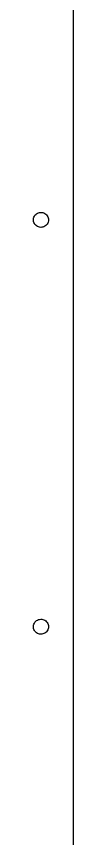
# Model space of a CAD drawing. Header units: metres. Extents: x -245 to 245, y -372 to 372.
# Drawn here: x 235.8 to 244.9, y -186.2 to 0 of the extents above; entities that cross this region are included whole.
import ezdxf

# ---------------------------------------------------------------- set-up
doc = ezdxf.new("R2010")
doc.units = ezdxf.units.M

msp = doc.modelspace()

# ---------------------------------------------------------------- linework, layer by layer
for p, q in [((244.875, -367.375), (244.875, 367.375)), ((236.511, -44.6888), (236.723, -44.5595)), ((236.723, -44.5595), (236.951, -44.4625)), ((236.951, -44.4625), (237.191, -44.3997)), ((237.191, -44.3997), (237.438, -44.3726)), ((237.438, -44.3726), (237.686, -44.3816)), ((237.686, -44.3816), (237.93, -44.4267)), ((237.93, -44.4267), (238.165, -44.5068)), ((238.165, -44.5068), (238.386, -44.6203)), ((238.386, -44.6203), (238.587, -44.7647)), ((235.805, -45.9473), (235.841, -45.7018)), ((235.805, -46.1955), (235.805, -45.9473)), ((235.841, -46.4411), (235.805, -46.1955)), ((235.841, -45.7018), (235.912, -45.4641)), ((235.912, -46.6787), (235.841, -46.4411)), ((235.912, -45.4641), (236.018, -45.2394)), ((236.018, -45.2394), (236.154, -45.0324)), ((236.154, -45.0324), (236.32, -44.8476)), ((236.32, -44.8476), (236.511, -44.6888)), ((238.587, -44.7647), (238.766, -44.937)), ((238.766, -44.937), (238.918, -45.1334)), ((238.918, -45.1334), (239.039, -45.3499)), ((239.039, -45.3499), (239.128, -45.5816)), ((239.128, -45.5816), (239.182, -45.8239)), ((239.182, -46.3189), (239.128, -46.5612)), ((239.182, -45.8239), (239.2, -46.0714)), ((239.2, -46.0714), (239.182, -46.3189)), ((236.018, -46.9034), (235.912, -46.6787)), ((236.154, -47.1104), (236.018, -46.9034)), ((236.32, -47.2953), (236.154, -47.1104)), ((236.511, -47.454), (236.32, -47.2953)), ((236.723, -47.5833), (236.511, -47.454)), ((236.951, -47.6804), (236.723, -47.5833)), ((237.191, -47.7431), (236.951, -47.6804)), ((237.438, -47.7703), (237.191, -47.7431)), ((237.686, -47.7612), (237.438, -47.7703)), ((237.93, -47.7161), (237.686, -47.7612)), ((238.165, -47.636), (237.93, -47.7161)), ((238.386, -47.5225), (238.165, -47.636)), ((238.587, -47.3781), (238.386, -47.5225)), ((238.766, -47.2059), (238.587, -47.3781)), ((238.918, -47.0094), (238.766, -47.2059)), ((239.039, -46.793), (238.918, -47.0094)), ((239.128, -46.5612), (239.039, -46.793)), ((235.841, -137.845), (235.912, -137.607)), ((235.912, -137.607), (236.018, -137.382)), ((236.018, -137.382), (236.154, -137.175)), ((236.154, -137.175), (236.32, -136.99)), ((236.32, -136.99), (236.511, -136.832)), ((236.511, -136.832), (236.723, -136.702)), ((236.723, -136.702), (236.951, -136.605)), ((236.951, -136.605), (237.191, -136.543)), ((237.191, -136.543), (237.438, -136.515)), ((237.438, -136.515), (237.686, -136.524)), ((237.686, -136.524), (237.93, -136.57)), ((237.93, -136.57), (238.165, -136.65)), ((238.165, -136.65), (238.386, -136.763)), ((238.386, -136.763), (238.587, -136.908)), ((238.587, -136.908), (238.766, -137.08)), ((238.766, -137.08), (238.918, -137.276)), ((238.918, -137.276), (239.039, -137.493)), ((239.039, -137.493), (239.128, -137.725)), ((239.128, -137.725), (239.182, -137.967)), ((235.805, -138.09), (235.841, -137.845)), ((235.805, -138.338), (235.805, -138.09)), ((235.841, -138.584), (235.805, -138.338)), ((235.912, -138.822), (235.841, -138.584)), ((236.018, -139.046), (235.912, -138.822)), ((236.154, -139.253), (236.018, -139.046)), ((236.32, -139.438), (236.154, -139.253)), ((236.511, -139.597), (236.32, -139.438)), ((236.723, -139.726), (236.511, -139.597)), ((238.587, -139.521), (238.386, -139.665)), ((238.766, -139.349), (238.587, -139.521)), ((238.918, -139.152), (238.766, -139.349)), ((239.039, -138.936), (238.918, -139.152)), ((239.128, -138.704), (239.039, -138.936)), ((239.182, -138.462), (239.128, -138.704)), ((239.182, -137.967), (239.2, -138.214)), ((239.2, -138.214), (239.182, -138.462)), ((236.951, -139.823), (236.723, -139.726)), ((237.191, -139.886), (236.951, -139.823)), ((237.438, -139.913), (237.191, -139.886)), ((237.686, -139.904), (237.438, -139.913)), ((237.93, -139.859), (237.686, -139.904)), ((238.165, -139.779), (237.93, -139.859)), ((238.386, -139.665), (238.165, -139.779))]:
    msp.add_line(p, q)

doc.saveas('drawing.dxf')
